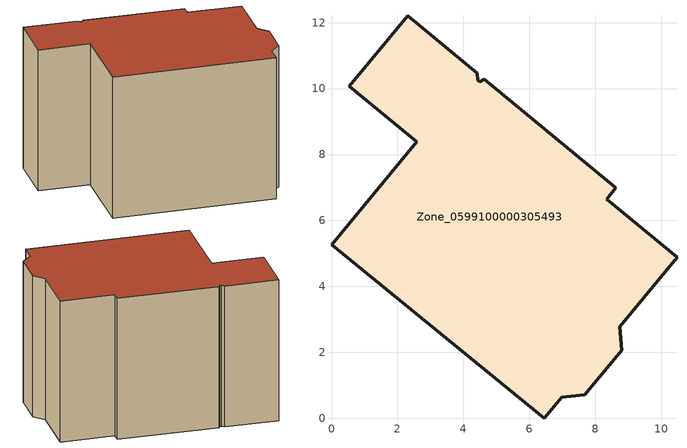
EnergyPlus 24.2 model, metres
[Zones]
Zone_0599100000305493
 floor ground (C_G): 0.54,10.07 2.31,12.21 4.42,10.47 4.43,10.26 4.49,10.21 4.63,10.29 8.63,6.99 8.35,6.65 10.48,4.89 8.74,2.78 8.81,2.07 7.68,0.71 6.98,0.64 6.45,0 0,5.27 2.58,8.39 z0
 wall outside (C_F): 8.74,2.78 10.48,4.89 8.35,6.65 8.63,6.99 4.63,10.29 4.49,10.21 4.43,10.26 4.42,10.47 2.31,12.21 0.54,10.07 2.58,8.39 0,5.27 6.45,0 6.98,0.64 7.68,0.71 8.81,2.07 8.74,2.78 z0:7.58
 roof outside (C_R): 4.49,10.21 4.43,10.26 4.42,10.47 2.31,12.21 0.54,10.07 2.58,8.39 0,5.27 6.45,0 6.98,0.64 7.68,0.71 8.81,2.07 8.74,2.78 10.48,4.89 8.35,6.65 8.63,6.99 4.63,10.29 z7.58
[BUILDING]
Pand.0599100000305493: North Axis=0; Terrain=City; Loads Convergence Tolerance Value=0.04; Temperature Convergence Tolerance Value=0.4; Solar Distribution=FullExterior; Maximum Number of Warmup Days=25; Minimum Number of Warmup Days=1
[Site:Location]
Rotterdam.The.Hague.AP_ZH_NLD Design_Conditions: Latitude=51.96; Longitude=4.45; Time Zone=1; Elevation=-4.5
[SITE:GROUNDTEMPERATURE:BUILDINGSURFACE]
18, 18, 18, 18, 18, 18, 18, 18, 18, 18, 18, 18
[MATERIAL] Thermal Absorptance=0.9; Solar Absorptance=0.7; Visible Absorptance=0.7
Name | Roughness | Thickness | Conductivity | Density | Specific Heat
G.TC.1946 | MediumSmooth | 0.15 | 1 | 540 | 1210
F.TC.1946 | Rough | 0.3 | 0.857143 | 1920 | 840
R.TC.1946 | MediumRough | 0.2 | 0.909091 | 1500 | 1000
[CONSTRUCTION]
C_G: G.TC.1946
C_F: F.TC.1946
C_R: R.TC.1946
[ZONE]
Zone_0599100000305493: Type=1; Multiplier=1; Ceiling Height=Autocalculate; Volume=Autocalculate; Floor Area=autocalculate; Part of Total Floor Area=Yes
[ZONEINFILTRATION:DESIGNFLOWRATE]
Infil_Zone_0599100000305493: Zone or ZoneList or Space or SpaceList=Zone_0599100000305493; Schedule=AlwaysOn; Design Flow Rate Calculation Method=Flow/Area; Flow Rate per Floor Area=0.003; Constant Term Coefficient=1; Temperature Term Coefficient=0; Velocity Term Coefficient=0; Velocity Squared Term Coefficient=0
[HVACTEMPLATE:ZONE:IDEALLOADSAIRSYSTEM]
Zone_0599100000305493: Maximum Heating Supply Air Temperature=50; Minimum Cooling Supply Air Temperature=13; Maximum Heating Supply Air Humidity Ratio=0.0156; Minimum Cooling Supply Air Humidity Ratio=0.0077; Heating Limit=NoLimit; Cooling Limit=NoLimit; Dehumidification Control Type=ConstantSensibleHeatRatio; Cooling Sensible Heat Ratio=0.7; Dehumidification Setpoint=60; Humidification Control Type=None; Humidification Setpoint=30; Outdoor Air Method=None; Outdoor Air Flow Rate per Person=0.00944; Outdoor Air Flow Rate per Zone Floor Area=0; Outdoor Air Flow Rate per Zone=0; Demand Controlled Ventilation Type=None; Outdoor Air Economizer Type=NoEconomizer; Heat Recovery Type=None; Sensible Heat Recovery Effectiveness=0.7; Latent Heat Recovery Effectiveness=0.65
[ZONECONTROL:THERMOSTAT]
ThermostatControl_Zone_0599100000305493: Zone or ZoneList=Zone_0599100000305493; Control Type Schedule=DualSetpointControlType; Control 1=Thermostat_Zone_0599100000305493; Temperature Difference Between Cutout And Setpoint=0
[THERMOSTATSETPOINT:DUALSETPOINT]
Thermostat_Zone_0599100000305493: Heating Setpoint Temperature Schedule=HeatingSetpoint_Zone_0599100000305493; Cooling Setpoint Temperature Schedule=CoolingSetpoint_Zone_0599100000305493
[SCHEDULE:COMPACT]
HeatingSetpoint_Zone_0599100000305493: Through: 12/31, For: AllDays, Until: 24:00, 21
CoolingSetpoint_Zone_0599100000305493: Through: 12/31, For: AllDays, Until: 24:00, 24
DualSetpointControlType: Through: 12/31, For: AllDays, Until: 24:00, 4
AlwaysOn: Through: 12/31, For: AllDays, Until: 24:00, 1
